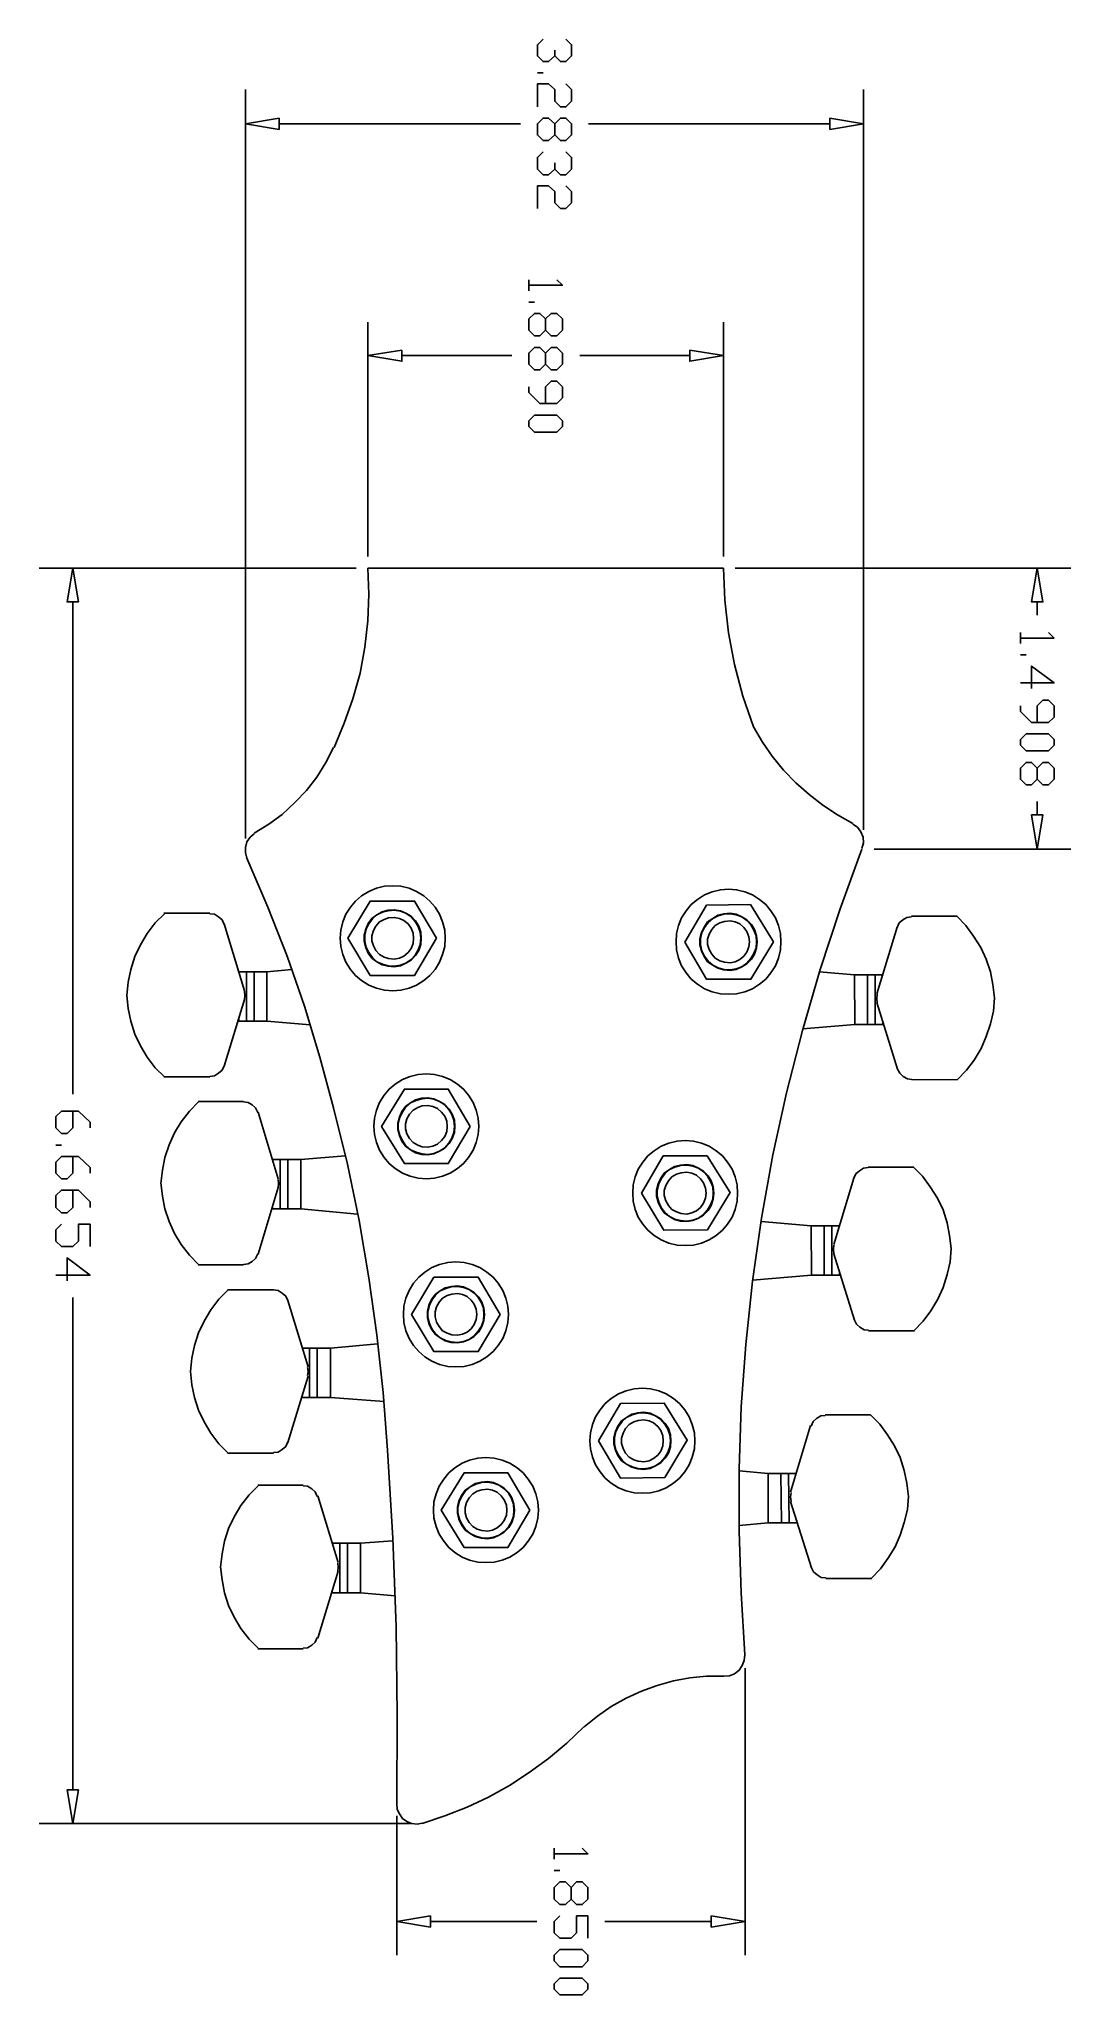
# Model space of a CAD drawing. Extents: x 123 to 488, y 50 to 741.
import ezdxf

# ---------------------------------------------------------------- set-up
doc = ezdxf.new("R2010")
doc.units = 0
doc.layers.add('Schecter7HS', color=7, linetype='CONTINUOUS')

msp = doc.modelspace()

# ---------------------------------------------------------------- linework, layer by layer
at = {"layer": 'Schecter7HS', "color": 7}
for points in [[(305.26001, 734.71997), (303.10001, 732.73999), (301.12, 732.73999), (299.14001, 734.71997), (299.14001, 738.67999), (301.12, 740.65997)], [(309.22, 740.65997), (311.20001, 738.67999), (311.20001, 734.71997), (309.22, 732.73999), (307.23999, 732.73999), (305.26001, 734.71997), (305.26001, 736.70001)], [(299.14001, 728.78003), (301.12, 728.78003)], [(196, 458.42001), (196, 722.84003)], [(309.22, 724.82001), (311.20001, 722.84003), (311.20001, 718.70001), (309.22, 716.71997), (307.23999, 716.71997), (305.26001, 718.70001), (305.26001, 722.84003), (303.10001, 724.82001), (299.14001, 724.82001), (299.14001, 716.71997)], [(414.34, 461.48001), (414.34, 722.84003)], [(305.26001, 706.82001), (303.10001, 704.84003), (301.12, 704.84003), (299.14001, 706.82001), (299.14001, 710.78003), (301.12, 712.76001), (303.10001, 712.76001), (305.26001, 710.78003), (305.26001, 706.82001), (307.23999, 704.84003), (309.22, 704.84003), (311.20001, 706.82001), (311.20001, 710.78003), (309.22, 712.76001), (307.23999, 712.76001), (305.26001, 710.78003)], [(207.88, 710.78003), (293.20001, 710.78003)], [(402.45999, 710.78003), (317.14001, 710.78003)], [(305.26001, 694.76001), (303.10001, 692.78003), (301.12, 692.78003), (299.14001, 694.76001), (299.14001, 698.90002), (301.12, 700.88)], [(309.22, 700.88), (311.20001, 698.90002), (311.20001, 694.76001), (309.22, 692.78003), (307.23999, 692.78003), (305.26001, 694.76001), (305.26001, 696.91998)], [(309.22, 688.82001), (311.20001, 686.84003), (311.20001, 682.88), (309.22, 680.90002), (307.23999, 680.90002), (305.26001, 682.88), (305.26001, 686.84003), (303.10001, 688.82001), (299.14001, 688.82001), (299.14001, 680.90002)], [(305.98001, 655.70001), (307.95999, 653.71997), (296.07999, 653.71997)], [(296.07999, 655.70001), (296.07999, 651.73999)], [(296.07999, 647.78003), (298.06, 647.78003)], [(302.01999, 637.88), (300.04001, 635.90002), (298.06, 635.90002), (296.07999, 637.88), (296.07999, 641.84003), (298.06, 643.82001), (300.04001, 643.82001), (302.01999, 641.84003), (302.01999, 637.88), (304, 635.90002), (305.98001, 635.90002), (307.95999, 637.88), (307.95999, 641.84003), (305.98001, 643.82001), (304, 643.82001), (302.01999, 641.84003)], [(239.2, 557.96002), (239.2, 640.76001)], [(364.84, 557.96002), (364.84, 640.76001)], [(251.25999, 628.88), (290.14001, 628.88)], [(302.01999, 625.82001), (300.04001, 623.84003), (298.06, 623.84003), (296.07999, 625.82001), (296.07999, 629.78003), (298.06, 631.76001), (300.04001, 631.76001), (302.01999, 629.78003), (302.01999, 625.82001), (304, 623.84003), (305.98001, 623.84003), (307.95999, 625.82001), (307.95999, 629.78003), (305.98001, 631.76001), (304, 631.76001), (302.01999, 629.78003)], [(352.95999, 628.88), (314.07999, 628.88)], [(296.07999, 617.90002), (296.07999, 615.91998), (300.04001, 611.96002), (305.98001, 611.96002), (307.95999, 613.94), (307.95999, 617.90002), (305.98001, 619.88), (304, 619.88), (302.01999, 617.90002), (302.01999, 611.96002)], [(296.07999, 605.84003), (298.06, 607.82001), (305.98001, 607.82001), (307.95999, 605.84003), (307.95999, 603.85999), (305.98001, 601.88), (298.06, 601.88), (296.07999, 603.85999), (296.07999, 605.84003)], [(235.06, 553.82001), (123.1, 553.82001)], [(227.32001, 490.45999), (230.92, 499.10001), (233.98, 507.73999), (236.5, 516.73999), (238.12, 525.91998), (239.2, 535.28003), (239.56, 544.64001), (239.2, 553.82001)], [(239.2, 553.82001), (364.84, 553.82001), (302.01999, 553.82001)], [(364.84, 553.82001), (365.38, 542.47998), (366.64001, 530.96002), (368.79999, 519.79999), (371.67999, 508.64001), (375.45999, 497.84), (378.70001, 492.44), (382.12, 487.39999), (386.07999, 482.54001), (390.39999, 478.04001), (395.07999, 473.89999), (399.94, 470.12), (405.16, 466.70001), (410.56, 463.64001)], [(368.98001, 553.82001), (487.60001, 553.82001)], [(134.98, 541.94), (134.98, 368.06)], [(475.72, 541.94), (475.72, 537.26001)], [(479.67999, 531.14001), (481.66, 529.15997), (469.78, 529.15997)], [(469.78, 531.14001), (469.78, 527.17999)], [(469.78, 523.21997), (471.76001, 523.21997)], [(473.73999, 511.34), (473.73999, 519.26001), (481.66, 513.32001), (469.78, 513.32001)], [(469.78, 505.22), (469.78, 503.23999), (473.73999, 499.28), (479.67999, 499.28), (481.66, 501.26001), (481.66, 505.22), (479.67999, 507.20001), (477.70001, 507.20001), (475.72, 505.22), (475.72, 499.28)], [(199.06, 460.22), (204.28, 463.45999), (208.96001, 466.88), (213.46001, 471.01999), (217.60001, 475.34), (221.2, 480.01999), (224.44, 485.23999), (227.14, 490.45999)], [(469.78, 493.34), (471.76001, 495.32001), (479.67999, 495.32001), (481.66, 493.34), (481.66, 491.35999), (479.67999, 489.38), (471.76001, 489.38), (469.78, 491.35999), (469.78, 493.34)], [(475.72, 479.29999), (473.73999, 477.32001), (471.76001, 477.32001), (469.78, 479.29999), (469.78, 483.26001), (471.76001, 485.23999), (473.73999, 485.23999), (475.72, 483.26001), (475.72, 479.29999), (477.70001, 477.32001), (479.67999, 477.32001), (481.66, 479.29999), (481.66, 483.26001), (479.67999, 485.23999), (477.70001, 485.23999), (475.72, 483.26001)], [(475.72, 466.70001), (475.72, 471.38)], [(413.79999, 454.82001), (414.34, 456.79999), (414.16, 458.78), (413.44, 460.76001), (412.17999, 462.38), (410.56, 463.45999)], [(199.06, 460.04001), (197.62, 458.78), (196.53999, 457.16), (196, 455.17999), (196, 453.38), (196.53999, 451.39999)], [(249.46001, 117.32), (249.64, 148.64), (249.28, 179.96001), (248.02, 211.28), (246.22, 242.42), (244.60001, 262.76001), (242.44, 283.10001), (239.56, 303.26001), (236.14, 323.42001), (232, 343.39999), (227.14, 363.20001), (222.28, 381.20001), (216.88, 399.20001), (210.75999, 416.84), (203.92, 434.12), (196.53999, 451.39999)], [(413.79999, 454.64001), (406.06, 433.57999), (399.04001, 412.16), (392.73999, 390.56), (387.16, 368.60001), (382.29999, 346.64001), (378.34, 324.32001), (375.10001, 302), (372.76001, 279.67999), (371.14001, 257.72), (370.42001, 235.75999), (370.42001, 213.8), (371.14001, 192.02), (372.39999, 170.06)], [(418.12, 454.64001), (487.60001, 454.64001)], [(266.56, 423.14001), (266.38, 426.01999), (265.66, 428.89999), (264.57999, 431.60001), (262.95999, 434.12), (261.16, 436.28), (259, 438.07999), (256.48001, 439.70001), (253.78, 440.78), (250.89999, 441.5), (248.02, 441.67999), (245.14, 441.5), (242.25999, 440.78), (239.56, 439.70001), (237.03999, 438.07999), (234.88, 436.28), (233.08, 434.12), (231.46001, 431.60001), (230.38, 428.89999), (229.66, 426.01999), (229.48, 423.14001), (229.66, 420.26001), (230.38, 417.38), (231.46001, 414.67999), (233.08, 412.16), (234.88, 410), (237.03999, 408.20001), (239.56, 406.57999), (242.25999, 405.5), (245.14, 404.78), (248.02, 404.60001), (250.89999, 404.78), (253.78, 405.5), (256.48001, 406.57999), (259, 408.20001), (261.16, 410), (262.95999, 412.16), (264.57999, 414.67999), (265.66, 417.38), (266.38, 420.26001), (266.56, 423.14001)], [(263.5, 423.14001), (255.75999, 410), (240.10001, 410), (232.17999, 423.14001), (240.10001, 436.28), (255.75999, 436.28), (263.5, 423.14001)], [(385.17999, 421.88), (385, 424.76001), (384.28, 427.64001), (383.20001, 430.34), (381.57999, 432.85999), (379.78, 435.01999), (377.62, 436.82001), (375.10001, 438.44), (372.39999, 439.51999), (369.51999, 440.23999), (366.64001, 440.42001), (363.76001, 440.23999), (360.88, 439.51999), (358.17999, 438.44), (355.66, 436.82001), (353.5, 435.01999), (351.70001, 432.85999), (350.07999, 430.34), (349, 427.64001), (348.28, 424.76001), (348.10001, 421.88), (348.28, 419), (349, 416.12), (350.07999, 413.42001), (351.70001, 410.89999), (353.5, 408.73999), (355.66, 406.94), (358.17999, 405.32001), (360.88, 404.23999), (363.76001, 403.51999), (366.64001, 403.34), (369.51999, 403.51999), (372.39999, 404.23999), (375.10001, 405.32001), (377.62, 406.94), (379.78, 408.73999), (381.57999, 410.89999), (383.20001, 413.42001), (384.28, 416.12), (385, 419), (385.17999, 421.88)], [(167.38, 431.78), (164.14, 428.54001), (161.25999, 424.76001), (158.92, 420.79999), (156.94, 416.66), (155.5, 412.16), (154.60001, 407.66), (154.06, 402.98001)], [(167.2, 431.95999), (183.39999, 431.95999)], [(188.44, 428), (187.72, 429.62), (186.46001, 430.70001), (185.02, 431.60001), (183.39999, 431.78)], [(258.10001, 423.14001), (257.92001, 425.29999), (257.20001, 427.45999), (256.12, 429.26001), (254.5, 430.88), (252.7, 431.95999), (250.72, 432.85999), (248.56, 433.22), (246.39999, 433.04001), (244.24001, 432.5), (242.44, 431.42001), (240.64, 430.16), (239.38, 428.35999), (238.48, 426.38), (237.94, 424.22), (237.94, 422.06), (238.48, 419.89999), (239.38, 417.92001), (240.64, 416.12), (242.44, 414.85999), (244.24001, 413.78), (246.39999, 413.23999), (248.56, 413.06), (250.72, 413.42001), (252.7, 414.32001), (254.5, 415.39999), (256.12, 417.01999), (257.20001, 418.82001), (257.92001, 420.98001), (258.10001, 423.14001)], [(257.92001, 423.14001), (257.73999, 425.29999), (257.01999, 427.28), (255.94, 429.07999), (254.5, 430.70001), (252.7, 431.95999), (250.72, 432.67999), (248.56, 433.04001), (246.39999, 432.85999), (244.42, 432.32001), (242.44, 431.42001), (240.82001, 429.98001), (239.56, 428.17999), (238.66, 426.38), (238.12, 424.22), (238.12, 422.06), (238.66, 419.89999), (239.56, 418.10001), (240.82001, 416.29999), (242.44, 414.85999), (244.42, 413.95999), (246.39999, 413.42001), (248.56, 413.23999), (250.72, 413.60001), (252.7, 414.32001), (254.5, 415.57999), (255.94, 417.20001), (257.01999, 419), (257.73999, 420.98001), (257.92001, 423.14001)], [(255.39999, 423.14001), (255.22, 424.94), (254.5, 426.73999), (253.42, 428.17999), (251.98, 429.44), (250.36, 430.16), (248.56, 430.51999), (246.58, 430.34), (244.96001, 429.79999), (243.34, 428.89999), (242.08, 427.45999), (241.17999, 425.84), (240.64, 424.04001), (240.64, 422.23999), (241.17999, 420.44), (242.08, 418.82001), (243.34, 417.38), (244.96001, 416.48001), (246.58, 415.94), (248.56, 415.76001), (250.36, 416.12), (251.98, 416.84), (253.42, 418.10001), (254.5, 419.54001), (255.22, 421.34), (255.39999, 423.14001)], [(351.16, 421.70001), (358.89999, 408.73999), (374.56, 408.73999), (382.48001, 421.88), (374.38, 435.01999), (358.89999, 434.84), (351.16, 421.70001)], [(376.72, 421.88), (376.54001, 424.04001), (375.82001, 426.20001), (374.73999, 428), (373.12, 429.62), (371.32001, 430.70001), (369.34, 431.60001), (367.17999, 431.95999), (365.01999, 431.78), (362.85999, 431.23999), (361.06, 430.16), (359.26001, 428.89999), (358, 427.10001), (357.10001, 425.12), (356.56, 422.95999), (356.56, 420.79999), (357.10001, 418.64001), (358, 416.66), (359.26001, 414.85999), (361.06, 413.60001), (362.85999, 412.51999), (365.01999, 411.98001), (367.17999, 411.79999), (369.34, 412.16), (371.32001, 413.06), (373.12, 414.14001), (374.73999, 415.76001), (375.82001, 417.56), (376.54001, 419.72), (376.72, 421.88)], [(376.54001, 421.88), (376.35999, 424.04001), (375.64001, 426.01999), (374.56, 427.82001), (373.12, 429.44), (371.32001, 430.70001), (369.34, 431.42001), (367.17999, 431.78), (365.01999, 431.60001), (363.04001, 431.06), (361.06, 430.16), (359.44, 428.72), (358.17999, 426.92001), (357.28, 425.12), (356.73999, 422.95999), (356.73999, 420.79999), (357.28, 418.64001), (358.17999, 416.84), (359.44, 415.04001), (361.06, 413.60001), (363.04001, 412.70001), (365.01999, 412.16), (367.17999, 411.98001), (369.34, 412.34), (371.32001, 413.06), (373.12, 414.32001), (374.56, 415.94), (375.64001, 417.73999), (376.35999, 419.72), (376.54001, 421.88)], [(374.01999, 421.88), (373.84, 423.67999), (373.12, 425.48001), (372.04001, 426.92001), (370.60001, 428.17999), (368.98001, 428.89999), (367.17999, 429.26001), (365.20001, 429.07999), (363.57999, 428.54001), (361.95999, 427.64001), (360.70001, 426.20001), (359.79999, 424.57999), (359.26001, 422.78), (359.26001, 420.98001), (359.79999, 419.17999), (360.70001, 417.56), (361.95999, 416.12), (363.57999, 415.22), (365.20001, 414.67999), (367.17999, 414.5), (368.98001, 414.85999), (370.60001, 415.57999), (372.04001, 416.84), (373.12, 418.28), (373.84, 420.07999), (374.01999, 421.88)], [(431.26001, 430.70001), (429.64001, 430.51999), (428.20001, 429.62), (426.94, 428.54001), (426.22, 426.92001)], [(447.45999, 430.88), (431.26001, 430.88)], [(460.60001, 402.07999), (460.06, 406.76001), (459.16, 411.26001), (457.72, 415.76001), (455.73999, 419.89999), (453.22, 423.85999), (450.51999, 427.64001), (447.28, 430.88)], [(188.44, 428.17999), (195.64, 404.60001)], [(426.22, 427.10001), (419.01999, 403.51999)], [(193.66, 394.70001), (193.66, 393.79999), (196.36, 393.79999), (196.36, 411.26001), (193.66, 411.26001), (193.66, 411.26001)], [(199.06, 393.79999), (196.36, 393.79999), (196.36, 411.26001), (199.06, 411.26001), (199.06, 393.79999)], [(203.56, 393.79999), (199.06, 393.79999), (199.06, 411.26001), (203.56, 411.26001), (203.56, 393.79999)], [(212.38, 412.16), (203.56, 411.26001)], [(398.67999, 411.26001), (411.10001, 410.17999)], [(411.28, 392.72), (415.78, 392.72), (415.78, 410.17999), (411.10001, 410.17999), (411.28, 392.72)], [(415.78, 392.72), (418.48001, 392.72), (418.48001, 410.17999), (415.78, 410.17999), (415.78, 392.72)], [(421.17999, 393.62), (421.17999, 392.72), (418.48001, 392.72), (418.48001, 410.17999), (421.17999, 410.17999), (421.17999, 410.17999)], [(154.06, 402.98001), (154.60001, 398.29999), (155.5, 393.79999), (156.94, 389.29999), (158.92, 385.16), (161.25999, 381.20001), (164.14, 377.42001), (167.38, 374.17999)], [(188.44, 377.95999), (195.64, 401.54001)], [(195.64, 401.54001), (195.82001, 402.98001), (195.64, 404.42001)], [(419.20001, 403.34), (419.01999, 401.89999), (419.20001, 400.28)], [(447.45999, 373.10001), (450.70001, 376.51999), (453.39999, 380.12), (455.92001, 384.26001), (457.72, 388.39999), (459.16, 392.89999), (460.23999, 397.39999), (460.60001, 402.07999)], [(218.86, 392.54001), (203.56, 393.79999)], [(426.39999, 376.88), (419.01999, 400.45999)], [(392.92001, 391.10001), (411.28, 392.72)], [(167.2, 374.17999), (183.39999, 374.17999)], [(183.39999, 374.35999), (185.02, 374.54001), (186.46001, 375.44), (187.72, 376.51999), (188.44, 378.14001)], [(278.44, 356.72), (278.26001, 359.60001), (277.54001, 362.48001), (276.45999, 365.17999), (274.84, 367.70001), (273.04001, 369.85999), (270.88, 371.66), (268.35999, 373.28), (265.66, 374.35999), (262.78, 375.07999), (259.89999, 375.26001), (257.01999, 375.07999), (254.14, 374.35999), (251.44, 373.28), (248.92, 371.66), (246.75999, 369.85999), (244.96001, 367.70001), (243.34, 365.17999), (242.25999, 362.48001), (241.53999, 359.60001), (241.36, 356.72), (241.53999, 353.84), (242.25999, 350.95999), (243.34, 348.26001), (244.96001, 345.73999), (246.75999, 343.57999), (248.92, 341.78), (251.44, 340.16), (254.14, 339.07999), (257.01999, 338.35999), (259.89999, 338.17999), (262.78, 338.35999), (265.66, 339.07999), (268.35999, 340.16), (270.88, 341.78), (273.04001, 343.57999), (274.84, 345.73999), (276.45999, 348.26001), (277.54001, 350.95999), (278.26001, 353.84), (278.44, 356.72)], [(426.39999, 376.88), (427.12, 375.44), (428.38, 374.35999), (429.82001, 373.45999), (431.44, 373.28)], [(447.64001, 373.28), (431.44, 373.10001)], [(275.38, 356.72), (267.64001, 343.57999), (252.16, 343.57999), (244.06, 356.72), (252.16, 369.85999), (267.64001, 369.85999), (275.38, 356.72)], [(269.98001, 356.72), (269.79999, 358.88), (269.07999, 361.04001), (268, 362.84), (266.38, 364.45999), (264.57999, 365.54001), (262.60001, 366.44), (260.44, 366.79999), (258.28, 366.62), (256.12, 366.07999), (254.32001, 365), (252.52, 363.73999), (251.25999, 361.94), (250.36, 359.95999), (249.82001, 357.79999), (249.82001, 355.64001), (250.36, 353.48001), (251.25999, 351.5), (252.52, 349.70001), (254.32001, 348.44), (256.12, 347.35999), (258.28, 346.82001), (260.44, 346.64001), (262.60001, 347), (264.57999, 347.89999), (266.38, 348.98001), (268, 350.60001), (269.07999, 352.39999), (269.79999, 354.56), (269.98001, 356.72)], [(269.79999, 356.72), (269.62, 358.88), (268.89999, 360.85999), (267.82001, 362.66), (266.38, 364.28), (264.57999, 365.54001), (262.60001, 366.26001), (260.44, 366.62), (258.28, 366.44), (256.29999, 365.89999), (254.32001, 365), (252.7, 363.56), (251.44, 361.76001), (250.53999, 359.95999), (250, 357.79999), (250, 355.64001), (250.53999, 353.48001), (251.44, 351.67999), (252.7, 349.88), (254.32001, 348.44), (256.29999, 347.54001), (258.28, 347), (260.44, 346.82001), (262.60001, 347.17999), (264.57999, 347.89999), (266.38, 349.16), (267.82001, 350.78), (268.89999, 352.57999), (269.62, 354.56), (269.79999, 356.72)], [(134.98, 362.12), (134.98, 356.17999), (133, 354.20001), (131.02, 354.20001), (129.03999, 356.17999), (129.03999, 360.14001), (131.02, 362.12), (136.96001, 362.12), (141.10001, 358.16), (141.10001, 356.17999)], [(179.44, 365.35999), (176.2, 362.12), (173.32001, 358.34), (170.98, 354.38), (169, 350.23999), (167.56, 345.73999), (166.66, 341.23999), (166.12, 336.56)], [(179.25999, 365.54001), (195.28, 365.54001)], [(200.32001, 361.57999), (199.60001, 363.20001), (198.34, 364.28), (196.89999, 365.17999), (195.28, 365.35999)], [(200.5, 361.76001), (207.52, 338.17999)], [(267.28, 356.72), (267.10001, 358.51999), (266.38, 360.32001), (265.29999, 361.76001), (263.85999, 363.01999), (262.23999, 363.73999), (260.44, 364.10001), (258.45999, 363.92001), (256.84, 363.38), (255.22, 362.48001), (253.96001, 361.04001), (253.06, 359.42001), (252.52, 357.62), (252.52, 355.82001), (253.06, 354.01999), (253.96001, 352.39999), (255.22, 350.95999), (256.84, 350.06), (258.45999, 349.51999), (260.44, 349.34), (262.23999, 349.70001), (263.85999, 350.42001), (265.29999, 351.67999), (266.38, 353.12), (267.10001, 354.92001), (267.28, 356.72)], [(129.03999, 350.06), (131.02, 350.06)], [(134.98, 346.10001), (134.98, 340.16), (133, 338.17999), (131.02, 338.17999), (129.03999, 340.16), (129.03999, 344.12), (131.02, 346.10001), (136.96001, 346.10001), (141.10001, 342.14001), (141.10001, 340.16)], [(231.28, 346.28), (215.62, 345.01999)], [(369.88, 333.14001), (369.70001, 336.01999), (368.98001, 338.89999), (367.89999, 341.60001), (366.28, 344.12), (364.48001, 346.28), (362.32001, 348.07999), (359.79999, 349.70001), (357.10001, 350.78), (354.22, 351.5), (351.34, 351.67999), (348.45999, 351.5), (345.57999, 350.78), (342.88, 349.70001), (340.35999, 348.07999), (338.20001, 346.28), (336.39999, 344.12), (334.78, 341.60001), (333.70001, 338.89999), (332.98001, 336.01999), (332.79999, 333.14001), (332.98001, 330.26001), (333.70001, 327.38), (334.78, 324.67999), (336.39999, 322.16), (338.20001, 320), (340.35999, 318.20001), (342.88, 316.57999), (345.57999, 315.5), (348.45999, 314.78), (351.34, 314.60001), (354.22, 314.78), (357.10001, 315.5), (359.79999, 316.57999), (362.32001, 318.20001), (364.48001, 320), (366.28, 322.16), (367.89999, 324.67999), (368.98001, 327.38), (369.70001, 330.26001), (369.88, 333.14001)], [(335.85999, 333.14001), (343.78, 320), (359.26001, 320.17999), (367.17999, 333.32001), (359.07999, 346.28), (343.60001, 346.28), (335.85999, 333.14001)], [(205.53999, 328.28), (205.53999, 327.56), (208.24001, 327.56), (208.24001, 345.01999), (205.53999, 345.01999), (205.53999, 345.01999)], [(210.94, 327.56), (208.24001, 327.56), (208.24001, 345.01999), (210.94, 345.01999), (210.94, 327.56)], [(215.62, 327.56), (210.94, 327.56), (210.94, 345.01999), (215.62, 345.01999), (215.62, 327.56)], [(361.42001, 333.14001), (361.23999, 335.29999), (360.51999, 337.45999), (359.44, 339.26001), (357.82001, 340.88), (356.01999, 341.95999), (354.04001, 342.85999), (351.88, 343.22), (349.72, 343.04001), (347.56, 342.5), (345.76001, 341.42001), (343.95999, 340.16), (342.70001, 338.35999), (341.79999, 336.38), (341.26001, 334.22), (341.26001, 332.06), (341.79999, 329.89999), (342.70001, 327.92001), (343.95999, 326.12), (345.76001, 324.85999), (347.56, 323.78), (349.72, 323.23999), (351.88, 323.06), (354.04001, 323.42001), (356.01999, 324.32001), (357.82001, 325.39999), (359.44, 327.01999), (360.51999, 328.82001), (361.23999, 330.98001), (361.42001, 333.14001)], [(361.23999, 333.14001), (361.06, 335.29999), (360.34, 337.28), (359.26001, 339.07999), (357.82001, 340.70001), (356.01999, 341.95999), (354.04001, 342.67999), (351.88, 343.04001), (349.72, 342.85999), (347.73999, 342.32001), (345.76001, 341.42001), (344.14001, 339.98001), (342.88, 338.17999), (341.98001, 336.38), (341.44, 334.22), (341.44, 332.06), (341.98001, 329.89999), (342.88, 328.10001), (344.14001, 326.29999), (345.76001, 324.85999), (347.73999, 323.95999), (349.72, 323.42001), (351.88, 323.23999), (354.04001, 323.60001), (356.01999, 324.32001), (357.82001, 325.57999), (359.26001, 327.20001), (360.34, 329), (361.06, 330.98001), (361.23999, 333.14001)], [(358.72, 333.14001), (358.54001, 334.94), (357.82001, 336.73999), (356.73999, 338.17999), (355.29999, 339.44), (353.67999, 340.16), (351.88, 340.51999), (349.89999, 340.34), (348.28, 339.79999), (346.66, 338.89999), (345.39999, 337.45999), (344.5, 335.84), (343.95999, 334.04001), (343.95999, 332.23999), (344.5, 330.44), (345.39999, 328.82001), (346.66, 327.38), (348.28, 326.48001), (349.89999, 325.94), (351.88, 325.76001), (353.67999, 326.12), (355.29999, 326.84), (356.73999, 328.10001), (357.82001, 329.54001), (358.54001, 331.34), (358.72, 333.14001)], [(415.95999, 342.14001), (414.34, 341.95999), (412.89999, 341.06), (411.64001, 339.98001), (410.92001, 338.35999)], [(432.16, 342.32001), (415.95999, 342.32001)], [(445.29999, 313.51999), (444.76001, 318.20001), (443.85999, 322.70001), (442.42001, 327.20001), (440.44, 331.34), (437.92001, 335.29999), (435.22, 339.07999), (431.98001, 342.32001)], [(134.98, 334.22), (134.98, 328.10001), (133, 326.12), (131.02, 326.12), (129.03999, 328.10001), (129.03999, 332.23999), (131.02, 334.22), (136.96001, 334.22), (141.10001, 330.07999), (141.10001, 328.10001)], [(166.12, 336.73999), (166.66, 332.06), (167.56, 327.56), (169, 323.06), (170.98, 318.92001), (173.32001, 314.95999), (176.2, 311.17999), (179.44, 307.94)], [(200.5, 311.54001), (207.52, 335.12)], [(207.52, 335.12), (207.7, 336.56), (207.52, 338)], [(410.92001, 338.35999), (403.89999, 314.95999)], [(235.60001, 325.76001), (215.62, 327.56)], [(131.02, 322.16), (129.03999, 320.17999), (129.03999, 316.22), (131.02, 314.23999), (134.98, 314.23999), (136.96001, 316.22), (136.96001, 322.16), (141.10001, 322.16), (141.10001, 314.23999)], [(378.16, 323.06), (395.79999, 321.62)], [(395.98001, 304.16), (400.48001, 304.16), (400.48001, 321.62), (395.79999, 321.62), (395.98001, 304.16)], [(400.48001, 304.16), (403.17999, 304.16), (403.17999, 321.62), (400.48001, 321.62), (400.48001, 304.16)], [(405.88, 305.06), (405.88, 304.16), (403.17999, 304.16), (403.17999, 321.62), (405.88, 321.62), (405.88, 321.62)], [(195.28, 307.94), (196.89999, 308.12), (198.34, 309.01999), (199.60001, 310.10001), (200.32001, 311.72)], [(403.89999, 314.78), (403.72, 313.34), (403.89999, 311.72)], [(411.10001, 288.32001), (403.89999, 311.72)], [(432.16, 284.54001), (435.39999, 287.95999), (438.10001, 291.56), (440.62, 295.70001), (442.42001, 299.84), (443.85999, 304.34), (444.94, 308.84), (445.29999, 313.51999)], [(133, 302.17999), (133, 310.28), (141.10001, 304.16), (129.03999, 304.16)], [(179.25999, 307.76001), (195.28, 307.76001)], [(288.88, 290.29999), (288.70001, 293.17999), (287.98001, 296.06), (286.89999, 298.76001), (285.28, 301.28), (283.48001, 303.44), (281.32001, 305.23999), (278.79999, 306.85999), (276.10001, 307.94), (273.22, 308.66), (270.34, 308.84), (267.45999, 308.66), (264.57999, 307.94), (261.88, 306.85999), (259.35999, 305.23999), (257.20001, 303.44), (255.39999, 301.28), (253.78, 298.76001), (252.7, 296.06), (251.98, 293.17999), (251.8, 290.29999), (251.98, 287.42001), (252.7, 284.54001), (253.78, 281.84), (255.39999, 279.32001), (257.20001, 277.16), (259.35999, 275.35999), (261.88, 273.73999), (264.57999, 272.66), (267.45999, 271.94), (270.34, 271.76001), (273.22, 271.94), (276.10001, 272.66), (278.79999, 273.73999), (281.32001, 275.35999), (283.48001, 277.16), (285.28, 279.32001), (286.89999, 281.84), (287.98001, 284.54001), (288.70001, 287.42001), (288.88, 290.29999)], [(375.10001, 302.35999), (395.98001, 304.16)], [(189.88, 298.94), (186.64, 295.70001), (183.75999, 291.92001), (181.42, 287.95999), (179.44, 283.82001), (178, 279.32001), (177.10001, 274.82001), (176.56, 270.14001)], [(189.7, 298.94), (205.89999, 298.94)], [(210.94, 295.16), (210.22, 296.78), (208.96001, 297.85999), (207.52, 298.76001), (205.89999, 298.94)], [(286, 290.29999), (278.26001, 277.16), (262.60001, 277.16), (254.67999, 290.29999), (262.60001, 303.44), (278.26001, 303.44), (286, 290.29999)], [(280.42001, 290.29999), (280.23999, 292.45999), (279.51999, 294.62), (278.44, 296.42001), (276.82001, 298.04001), (275.01999, 299.12), (273.04001, 300.01999), (270.88, 300.38), (268.72, 300.20001), (266.56, 299.66), (264.76001, 298.57999), (262.95999, 297.32001), (261.70001, 295.51999), (260.79999, 293.54001), (260.26001, 291.38), (260.26001, 289.22), (260.79999, 287.06), (261.70001, 285.07999), (262.95999, 283.28), (264.76001, 282.01999), (266.56, 280.94), (268.72, 280.39999), (270.88, 280.22), (273.04001, 280.57999), (275.01999, 281.48001), (276.82001, 282.56), (278.44, 284.17999), (279.51999, 285.98001), (280.23999, 288.14001), (280.42001, 290.29999)], [(280.23999, 290.29999), (280.06, 292.45999), (279.34, 294.44), (278.26001, 296.23999), (276.82001, 297.85999), (275.01999, 299.12), (273.04001, 299.84), (270.88, 300.20001), (268.72, 300.01999), (266.73999, 299.48001), (264.76001, 298.57999), (263.14001, 297.14001), (261.88, 295.34), (260.98001, 293.54001), (260.44, 291.38), (260.44, 289.22), (260.98001, 287.06), (261.88, 285.26001), (263.14001, 283.45999), (264.76001, 282.01999), (266.73999, 281.12), (268.72, 280.57999), (270.88, 280.39999), (273.04001, 280.76001), (275.01999, 281.48001), (276.82001, 282.73999), (278.26001, 284.35999), (279.34, 286.16), (280.06, 288.14001), (280.23999, 290.29999)], [(277.72, 290.29999), (277.54001, 292.10001), (276.82001, 293.89999), (275.73999, 295.34), (274.29999, 296.60001), (272.67999, 297.32001), (270.88, 297.67999), (268.89999, 297.5), (267.28, 296.95999), (265.66, 296.06), (264.39999, 294.62), (263.5, 293), (262.95999, 291.20001), (262.95999, 289.39999), (263.5, 287.60001), (264.39999, 285.98001), (265.66, 284.54001), (267.28, 283.64001), (268.89999, 283.10001), (270.88, 282.92001), (272.67999, 283.28), (274.29999, 284), (275.73999, 285.26001), (276.82001, 286.70001), (277.54001, 288.5), (277.72, 290.29999)], [(134.98, 122.36), (134.98, 296.23999)], [(210.94, 295.16), (218.14, 271.76001)], [(411.10001, 288.32001), (411.82001, 286.88), (413.07999, 285.79999), (414.51999, 284.89999), (416.14001, 284.72)], [(432.34, 284.54001), (416.14001, 284.54001)], [(215.98, 261.85999), (215.98, 260.95999), (218.67999, 260.95999), (218.67999, 278.42001), (215.98, 278.42001), (215.98, 278.42001)], [(221.38, 260.95999), (218.67999, 260.95999), (218.67999, 278.42001), (221.38, 278.42001), (221.38, 260.95999)], [(226.06, 260.95999), (221.38, 260.95999), (221.38, 278.42001), (226.06, 278.42001), (226.06, 260.95999)], [(242.8, 279.85999), (226.06, 278.42001)], [(176.56, 270.14001), (177.10001, 265.45999), (178, 260.95999), (179.44, 256.45999), (181.42, 252.32001), (183.75999, 248.36), (186.64, 244.58), (189.88, 241.34)], [(217.96001, 268.70001), (218.14, 270.14001), (217.96001, 271.57999)], [(210.94, 245.12), (218.14, 268.51999)], [(354.76001, 245.66), (354.57999, 248.53999), (353.85999, 251.42), (352.78, 254.12), (351.16, 256.64001), (349.35999, 258.79999), (347.20001, 260.60001), (344.67999, 262.22), (341.98001, 263.29999), (339.10001, 264.01999), (336.22, 264.20001), (333.34, 264.01999), (330.45999, 263.29999), (327.76001, 262.22), (325.23999, 260.60001), (323.07999, 258.79999), (321.28, 256.64001), (319.66, 254.12), (318.57999, 251.42), (317.85999, 248.53999), (317.67999, 245.66), (317.85999, 242.78), (318.57999, 239.89999), (319.66, 237.2), (321.28, 234.67999), (323.07999, 232.52), (325.23999, 230.72), (327.76001, 229.10001), (330.45999, 228.02), (333.34, 227.3), (336.22, 227.12), (339.10001, 227.3), (341.98001, 228.02), (344.67999, 229.10001), (347.20001, 230.72), (349.35999, 232.52), (351.16, 234.67999), (352.78, 237.2), (353.85999, 239.89999), (354.57999, 242.78), (354.76001, 245.66)], [(244.96001, 259.51999), (226.06, 260.95999)], [(320.73999, 245.66), (328.48001, 232.52), (344.14001, 232.7), (352.06, 245.84), (343.95999, 258.98001), (328.48001, 258.79999), (320.73999, 245.66)], [(346.29999, 245.66), (346.12, 247.82001), (345.39999, 249.98), (344.32001, 251.78), (342.70001, 253.39999), (340.89999, 254.48), (338.92001, 255.38), (336.76001, 255.74001), (334.60001, 255.56), (332.44, 255.02), (330.64001, 253.94), (328.84, 252.67999), (327.57999, 250.88), (326.67999, 248.89999), (326.14001, 246.74001), (326.14001, 244.58), (326.67999, 242.42), (327.57999, 240.44), (328.84, 238.64), (330.64001, 237.38), (332.44, 236.3), (334.60001, 235.75999), (336.76001, 235.58), (338.92001, 235.94), (340.89999, 236.84), (342.70001, 237.92), (344.32001, 239.53999), (345.39999, 241.34), (346.12, 243.5), (346.29999, 245.66)], [(346.12, 245.66), (345.94, 247.82001), (345.22, 249.8), (344.14001, 251.60001), (342.70001, 253.22), (340.89999, 254.48), (338.92001, 255.2), (336.76001, 255.56), (334.60001, 255.38), (332.62, 254.84), (330.64001, 253.94), (329.01999, 252.5), (327.76001, 250.7), (326.85999, 248.89999), (326.32001, 246.74001), (326.32001, 244.58), (326.85999, 242.42), (327.76001, 240.62), (329.01999, 238.82001), (330.64001, 237.38), (332.62, 236.48), (334.60001, 235.94), (336.76001, 235.75999), (338.92001, 236.12), (340.89999, 236.84), (342.70001, 238.10001), (344.14001, 239.72), (345.22, 241.52), (345.94, 243.5), (346.12, 245.66)], [(343.60001, 245.66), (343.42001, 247.46001), (342.70001, 249.25999), (341.62, 250.7), (340.17999, 251.96001), (338.56, 252.67999), (336.76001, 253.03999), (334.78, 252.86), (333.16, 252.32001), (331.54001, 251.42), (330.28, 249.98), (329.38, 248.36), (328.84, 246.56), (328.84, 244.75999), (329.38, 242.96001), (330.28, 241.34), (331.54001, 239.89999), (333.16, 239), (334.78, 238.46001), (336.76001, 238.28), (338.56, 238.64), (340.17999, 239.36), (341.62, 240.62), (342.70001, 242.06), (343.42001, 243.86), (343.60001, 245.66)], [(395.62, 251.06), (388.60001, 227.48)], [(400.84, 254.66), (399.22, 254.48), (397.78, 253.58), (396.51999, 252.5), (395.79999, 250.88)], [(416.85999, 254.84), (400.84, 254.84)], [(430.17999, 226.03999), (429.64001, 230.72), (428.73999, 235.22), (427.29999, 239.72), (425.32001, 243.86), (422.79999, 247.82001), (420.10001, 251.60001), (416.85999, 254.84)], [(205.89999, 241.52), (207.52, 241.7), (208.96001, 242.60001), (210.22, 243.67999), (210.94, 245.3)], [(189.7, 241.34), (205.89999, 241.34)], [(299.5, 221.17999), (299.32001, 224.06), (298.60001, 226.94), (297.51999, 229.64), (295.89999, 232.16), (294.10001, 234.32001), (291.94, 236.12), (289.42001, 237.74001), (286.72, 238.82001), (283.84, 239.53999), (280.95999, 239.72), (278.07999, 239.53999), (275.20001, 238.82001), (272.5, 237.74001), (269.98001, 236.12), (267.82001, 234.32001), (266.01999, 232.16), (264.39999, 229.64), (263.32001, 226.94), (262.60001, 224.06), (262.42001, 221.17999), (262.60001, 218.3), (263.32001, 215.42), (264.39999, 212.72), (266.01999, 210.2), (267.82001, 208.03999), (269.98001, 206.24001), (272.5, 204.62), (275.20001, 203.53999), (278.07999, 202.82001), (280.95999, 202.64), (283.84, 202.82001), (286.72, 203.53999), (289.42001, 204.62), (291.94, 206.24001), (294.10001, 208.03999), (295.89999, 210.2), (297.51999, 212.72), (298.60001, 215.42), (299.32001, 218.3), (299.5, 221.17999)], [(370.42001, 235.03999), (380.67999, 234.14)], [(200.5, 229.82001), (197.25999, 226.58), (194.38, 222.8), (192.03999, 218.84), (190.06, 214.7), (188.62, 210.2), (187.72, 205.7), (187.17999, 201.02)], [(200.32001, 230), (216.34, 230)], [(221.38, 226.03999), (220.66, 227.66), (219.39999, 228.74001), (217.96001, 229.64), (216.34, 229.82001)], [(296.44, 221.17999), (288.70001, 208.03999), (273.22, 208.03999), (265.12, 221.17999), (273.22, 234.32001), (288.70001, 234.32001), (296.44, 221.17999)], [(291.04001, 221.17999), (290.85999, 223.34), (290.14001, 225.5), (289.06, 227.3), (287.44, 228.92), (285.64001, 230), (283.66, 230.89999), (281.5, 231.25999), (279.34, 231.08), (277.17999, 230.53999), (275.38, 229.46001), (273.57999, 228.2), (272.32001, 226.39999), (271.42001, 224.42), (270.88, 222.25999), (270.88, 220.10001), (271.42001, 217.94), (272.32001, 215.96001), (273.57999, 214.16), (275.38, 212.89999), (277.17999, 211.82001), (279.34, 211.28), (281.5, 211.10001), (283.66, 211.46001), (285.64001, 212.36), (287.44, 213.44), (289.06, 215.06), (290.14001, 216.86), (290.85999, 219.02), (291.04001, 221.17999)], [(290.85999, 221.17999), (290.67999, 223.34), (289.95999, 225.32001), (288.88, 227.12), (287.44, 228.74001), (285.64001, 230), (283.66, 230.72), (281.5, 231.08), (279.34, 230.89999), (277.35999, 230.36), (275.38, 229.46001), (273.76001, 228.02), (272.5, 226.22), (271.60001, 224.42), (271.06, 222.25999), (271.06, 220.10001), (271.60001, 217.94), (272.5, 216.14), (273.76001, 214.34), (275.38, 212.89999), (277.35999, 212), (279.34, 211.46001), (281.5, 211.28), (283.66, 211.64), (285.64001, 212.36), (287.44, 213.62), (288.88, 215.24001), (289.95999, 217.03999), (290.67999, 219.02), (290.85999, 221.17999)], [(288.34, 221.17999), (288.16, 222.98), (287.44, 224.78), (286.35999, 226.22), (284.92001, 227.48), (283.29999, 228.2), (281.5, 228.56), (279.51999, 228.38), (277.89999, 227.84), (276.28, 226.94), (275.01999, 225.5), (274.12, 223.88), (273.57999, 222.08), (273.57999, 220.28), (274.12, 218.48), (275.01999, 216.86), (276.28, 215.42), (277.89999, 214.52), (279.51999, 213.98), (281.5, 213.8), (283.29999, 214.16), (284.92001, 214.88), (286.35999, 216.14), (287.44, 217.58), (288.16, 219.38), (288.34, 221.17999)], [(380.67999, 216.67999), (385.35999, 216.67999), (385.17999, 234.14), (380.67999, 234.14), (380.67999, 216.67999)], [(385.35999, 216.67999), (388.06, 216.67999), (387.88, 234.14), (385.17999, 234.14), (385.35999, 216.67999)], [(390.76001, 217.58), (390.76001, 216.67999), (388.06, 216.67999), (387.88, 234.14), (390.57999, 234.14), (390.57999, 234.14)], [(221.56, 226.22), (228.75999, 202.64)], [(388.78, 227.3), (388.60001, 225.86), (388.78, 224.24001)], [(395.98001, 200.84), (388.60001, 224.24001)], [(417.04001, 197.06), (420.28, 200.48), (422.98001, 204.08), (425.5, 208.22), (427.29999, 212.36), (428.73999, 216.86), (429.82001, 221.36), (430.17999, 226.03999)], [(370.42001, 215.78), (380.67999, 216.67999)], [(226.60001, 192.74001), (226.60001, 192.02), (229.3, 192.02), (229.3, 209.48), (226.60001, 209.48), (226.60001, 209.48)], [(232, 192.02), (229.3, 192.02), (229.3, 209.48), (232, 209.48), (232, 192.02)], [(236.67999, 192.02), (232, 192.02), (232, 209.48), (236.67999, 209.48), (236.67999, 192.02)], [(248.02, 210.38), (236.67999, 209.48)], [(187.17999, 201.2), (187.72, 196.52), (188.62, 192.02), (190.06, 187.52), (192.03999, 183.38), (194.38, 179.42), (197.25999, 175.64), (200.5, 172.39999)], [(228.58, 199.58), (228.75999, 201.02), (228.58, 202.46001)], [(395.98001, 200.84), (396.70001, 199.39999), (397.95999, 198.32001), (399.39999, 197.42), (401.01999, 197.24001)], [(221.56, 176), (228.75999, 199.58)], [(417.22, 197.06), (401.01999, 197.06)], [(248.92, 190.94), (236.67999, 192.02)], [(216.34, 172.39999), (217.96001, 172.58), (219.39999, 173.48), (220.66, 174.56), (221.38, 176.17999)], [(200.32001, 172.22), (216.34, 172.22)], [(365.01999, 162.5), (367, 162.67999), (368.79999, 163.39999), (370.42001, 164.66), (371.5, 166.28), (372.22, 168.08), (372.39999, 170.06)], [(364.84, 162.5), (358.89999, 162.5), (352.95999, 161.96001), (347.20001, 160.88), (341.44, 159.25999), (335.85999, 157.28), (330.45999, 154.75999), (325.23999, 151.88), (320.38, 148.46001), (315.70001, 144.67999)], [(372.57999, 165.38), (372.57999, 64.04)], [(258.45999, 110.48), (266.38, 113.18), (274.29999, 116.24), (281.85999, 119.84), (289.23999, 123.98), (296.26001, 128.48), (303.10001, 133.52), (309.57999, 138.92), (315.51999, 144.67999)], [(249.46001, 117.5), (249.64, 115.52), (250.36, 113.9), (251.44, 112.28), (253.06, 111.2), (254.67999, 110.48), (256.66, 110.3), (258.45999, 110.66)], [(249.46001, 113.18), (249.46001, 64.04)], [(254.32001, 110.48), (123.1, 110.48)], [(314.98001, 101.84), (316.95999, 99.86), (305.07999, 99.86)], [(305.07999, 101.84), (305.07999, 97.88)], [(305.07999, 93.92), (307.06, 93.92)], [(311.01999, 83.84), (309.04001, 81.86), (307.06, 81.86), (305.07999, 83.84), (305.07999, 87.98), (307.06, 89.96), (309.04001, 89.96), (311.01999, 87.98), (311.01999, 83.84), (313, 81.86), (314.98001, 81.86), (316.95999, 83.84), (316.95999, 87.98), (314.98001, 89.96), (313, 89.96), (311.01999, 87.98)], [(307.06, 77.9), (305.07999, 75.92), (305.07999, 71.96), (307.06, 69.98), (311.01999, 69.98), (313, 71.96), (313, 77.9), (316.95999, 77.9), (316.95999, 69.98)], [(261.34, 75.92), (298.95999, 75.92)], [(360.51999, 75.92), (322.89999, 75.92)], [(305.07999, 64.04), (307.06, 66.02), (314.98001, 66.02), (316.95999, 64.04), (316.95999, 62.06), (314.98001, 59.9), (307.06, 59.9), (305.07999, 62.06), (305.07999, 64.04)], [(305.07999, 53.96), (307.06, 55.94), (314.98001, 55.94), (316.95999, 53.96), (316.95999, 51.98), (314.98001, 50), (307.06, 50), (305.07999, 51.98), (305.07999, 53.96)]]:
    msp.add_lwpolyline(points, dxfattribs=at)
for points in [[(207.88, 712.76001), (207.88, 708.79999), (196, 710.78003), (207.88, 712.76001), (207.88, 712.76001)], [(402.45999, 712.76001), (402.45999, 708.79999), (414.34, 710.78003), (402.45999, 712.76001), (402.45999, 712.76001)], [(251.25999, 630.85999), (251.25999, 626.90002), (239.2, 628.88), (251.25999, 630.85999), (251.25999, 630.85999)], [(352.95999, 630.85999), (352.95999, 626.90002), (364.84, 628.88), (352.95999, 630.85999), (352.95999, 630.85999)], [(136.96001, 541.94), (133, 541.94), (134.98, 553.82001), (136.96001, 541.94), (136.96001, 541.94)], [(477.70001, 541.94), (473.73999, 541.94), (475.72, 553.82001), (477.70001, 541.94), (477.70001, 541.94)], [(477.70001, 466.70001), (473.73999, 466.70001), (475.72, 454.64001), (477.70001, 466.70001), (477.70001, 466.70001)], [(136.96001, 122.36), (133, 122.36), (134.98, 110.48), (136.96001, 122.36), (136.96001, 122.36)], [(261.34, 77.9), (261.34, 73.94), (249.46001, 75.92), (261.34, 77.9), (261.34, 77.9)], [(360.51999, 77.9), (360.51999, 73.94), (372.57999, 75.92), (360.51999, 77.9), (360.51999, 77.9)]]:
    msp.add_lwpolyline(points, close=True, dxfattribs=at)

doc.saveas('drawing.dxf')
